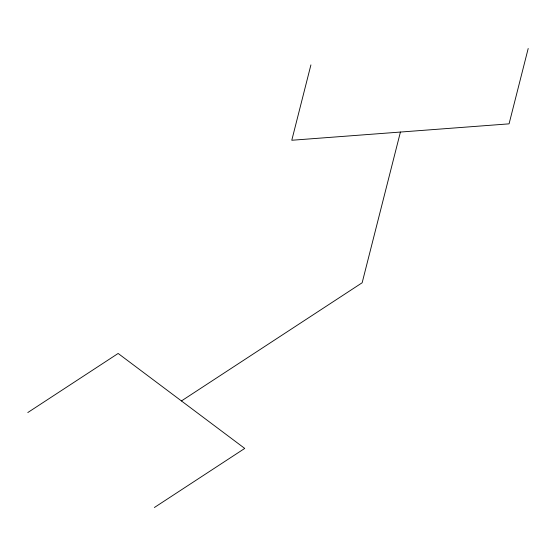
<?xml version="1.0" encoding="UTF-8"?>
<svg xmlns="http://www.w3.org/2000/svg" width="556" height="556" viewBox="0 0 556 556"><rect width="100%" height="100%" fill="white"/><g stroke="black" fill="none" stroke-linecap="round" stroke-linejoin="round"><path stroke-width="0.83" d="M310.915 64.899L291.782 140.258L509.067 123.849L528.2 48.49M400.424 132.05L362.151 282.768L181.444 400.939M27.8 412.545L118.15 353.456L244.73 448.421L154.38 507.51"/></g></svg>
